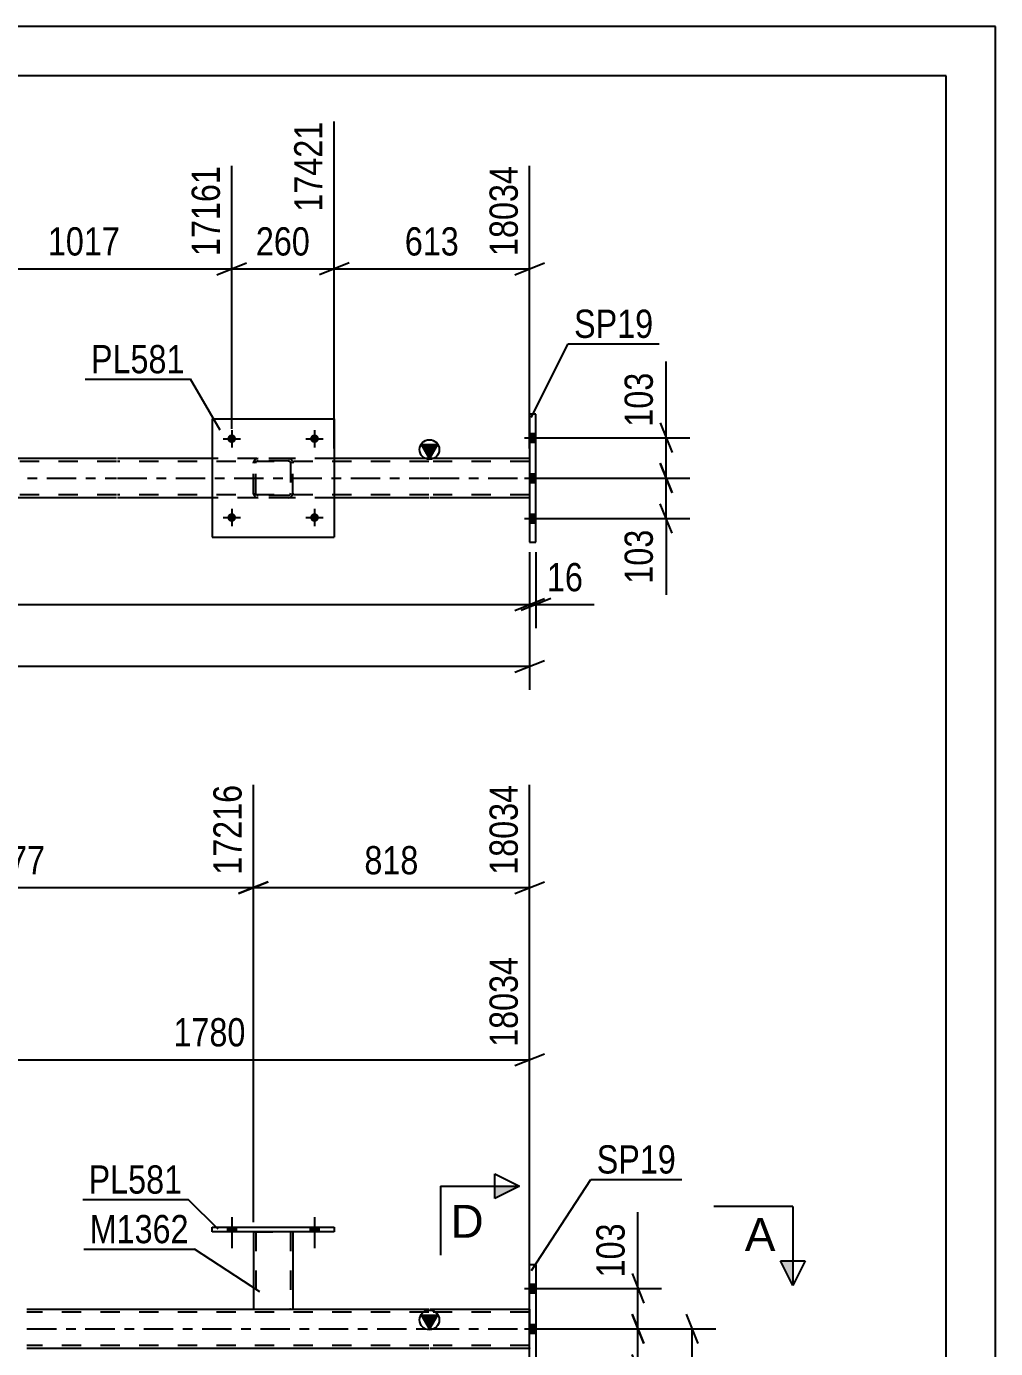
# Model space of a CAD drawing. Header units: millimetres. Extents: x 0 to 841, y 0 to 594.
# Drawn here: x 742.7 to 841, y 459.8 to 594 of the extents above; entities that cross this region are included whole.
import ezdxf

# ---------------------------------------------------------------- set-up
doc = ezdxf.new("R2010")
doc.units = ezdxf.units.MM
doc.linetypes.add('DXK_LINE_DOT2', pattern=[3.9198, 1.9599, -1.9599])
doc.linetypes.add('DXK_LINE_DOT3', pattern=[5.9187, 2.979, -0.9799, 0.9799, -0.9799])
doc.styles.add('Arial', font='ARIAL.TTF', dxfattribs={"height": 0.2})
doc.styles.add('Arial Narrow', font='ARIALN.TTF', dxfattribs={"height": 0.2})

# ---------------------------------------------------------------- blocks, each defined once
blk = doc.blocks.new('Unknown-318885291-1133')
at = {"color": 5, "linetype": 'Continuous'}
for p, q in [((841, 594), (0, 594)), ((841, 0), (841, 594)), ((836, 589), (5, 589)), ((836, 5), (836, 589))]:
    blk.add_line(p, q, dxfattribs=at)
blk = doc.blocks.new('Bolt-318885291-2886 - 2884')
at = {"linetype": 'Continuous'}
for points in [[(763.95, 544.17, -1), (763.07, 544.17, -1)], [(772.35, 544.17, -1), (771.47, 544.17, -1)]]:
    blk.add_hatch(color=1, dxfattribs=at).paths.add_polyline_path(points)
at = {"color": 1, "linetype": 'Continuous'}
for p, q in [((763.51, 545.05), (763.51, 543.29)), ((771.91, 545.05), (771.91, 543.29)), ((762.63, 544.17), (764.39, 544.17)), ((771.03, 544.17), (772.79, 544.17))]:
    blk.add_line(p, q, dxfattribs=at)
blk = doc.blocks.new('Bolt-318885291-2887 - 2884')
at = {"linetype": 'Continuous'}
for points in [[(763.95, 552.17, -1), (763.07, 552.17, -1)], [(772.35, 552.17, -1), (771.47, 552.17, -1)]]:
    blk.add_hatch(color=1, dxfattribs=at).paths.add_polyline_path(points)
at = {"color": 1, "linetype": 'Continuous'}
for p, q in [((763.51, 553.05), (763.51, 551.29)), ((771.91, 553.05), (771.91, 551.29)), ((762.63, 552.17), (764.39, 552.17)), ((771.03, 552.17), (772.79, 552.17))]:
    blk.add_line(p, q, dxfattribs=at)
blk = doc.blocks.new('Part-318885291-2903 - 2884')
at = {"color": 7, "linetype": 'DXK_LINE_DOT2'}
for p, q in [((766, 550.13), (766.19, 550.17)), ((766.19, 550.17), (766, 550.13)), ((769.23, 550.17), (766.19, 550.17)), ((769.23, 550.17), (769.41, 550.13)), ((769.41, 550.13), (769.23, 550.17)), ((765.71, 549.69), (765.74, 549.87)), ((765.74, 549.87), (765.71, 549.69)), ((765.71, 546.65), (765.71, 549.69)), ((765.95, 549.69), (765.96, 549.78)), ((765.95, 546.65), (765.95, 549.69)), ((765.96, 549.78), (766.02, 549.86)), ((766.02, 549.86), (766.09, 549.91)), ((766.09, 549.91), (766.19, 549.93)), ((769.23, 549.93), (766.19, 549.93)), ((769.23, 549.93), (769.32, 549.91)), ((769.32, 549.91), (769.4, 549.86)), ((769.4, 549.86), (769.45, 549.78)), ((769.45, 549.78), (769.47, 549.69)), ((769.47, 549.69), (769.47, 546.65)), ((769.67, 549.87), (769.71, 549.69)), ((769.71, 549.69), (769.67, 549.87)), ((769.71, 546.65), (769.71, 549.69)), ((765.74, 546.46), (765.71, 546.65)), ((765.71, 546.65), (765.74, 546.46)), ((765.96, 546.55), (765.95, 546.65)), ((766.02, 546.48), (765.96, 546.55)), ((766.19, 546.17), (766, 546.2)), ((766, 546.2), (766.19, 546.17)), ((766.09, 546.42), (766.02, 546.48)), ((766.19, 546.41), (766.09, 546.42)), ((769.23, 546.41), (766.19, 546.41)), ((769.23, 546.17), (766.19, 546.17)), ((769.32, 546.42), (769.23, 546.41)), ((769.41, 546.2), (769.23, 546.17)), ((769.23, 546.17), (769.41, 546.2)), ((769.4, 546.48), (769.32, 546.42)), ((769.45, 546.55), (769.4, 546.48)), ((769.47, 546.65), (769.45, 546.55)), ((769.71, 546.65), (769.67, 546.46)), ((769.67, 546.46), (769.71, 546.65))]:
    blk.add_line(p, q, dxfattribs=at)
at = {"color": 7, "linetype": 'DXK_LINE_DOT3'}
blk.add_line((767.71, 548.17), (767.71, 548.17), dxfattribs=at)
at = {"color": 7, "linetype": 'DXK_LINE_DOT2'}
for centre, start, end in [((766.19, 549.69), 112.5, 157.5), ((766.19, 549.69), 112.5, 157.5), ((769.23, 549.69), 22.5, 67.5), ((769.23, 549.69), 22.5, 67.5), ((766.19, 546.65), 202.5, 247.5), ((766.19, 546.65), 202.5, 247.5), ((769.23, 546.65), 292.5, 337.5), ((769.23, 546.65), 292.5, 337.5)]:
    blk.add_arc(centre, 0.48, start, end, dxfattribs=at)
blk = doc.blocks.new('Part-318885291-2908 - 2884')
at = {"color": 2, "linetype": 'Continuous'}
for p, q in [((761.51, 554.17), (761.51, 542.17)), ((761.51, 554.17), (773.91, 554.17)), ((773.91, 554.17), (773.91, 542.17)), ((761.51, 542.17), (773.91, 542.17))]:
    blk.add_line(p, q, dxfattribs=at)
blk = doc.blocks.new('Part-318885291-2996 - 2884')
at = {"color": 2, "linetype": 'Continuous'}
for p, q in [((794.37, 554.67), (793.73, 554.67)), ((793.73, 554.67), (793.73, 541.67)), ((794.37, 541.67), (794.37, 554.67)), ((793.73, 541.67), (794.37, 541.67))]:
    blk.add_line(p, q, dxfattribs=at)
blk = doc.blocks.new('Bolt-318885291-3045 - 2884')
at = {"linetype": 'Continuous'}
for points in [[(794.37, 551.83), (794.37, 552.71), (793.73, 552.71), (793.73, 551.83)], [(794.37, 551.83), (794.37, 552.71), (793.73, 552.71), (793.73, 551.83)], [(794.37, 551.83), (794.37, 552.71), (793.73, 552.71), (793.73, 551.83)], [(794.37, 547.73), (794.37, 548.61), (793.73, 548.61), (793.73, 547.73)], [(794.37, 547.73), (794.37, 548.61), (793.73, 548.61), (793.73, 547.73)], [(794.37, 543.63), (794.37, 544.51), (793.73, 544.51), (793.73, 543.63)], [(794.37, 543.63), (794.37, 544.51), (793.73, 544.51), (793.73, 543.63)], [(794.37, 543.63), (794.37, 544.51), (793.73, 544.51), (793.73, 543.63)]]:
    blk.add_hatch(color=1, dxfattribs=at).paths.add_polyline_path(points)
at = {"color": 1, "linetype": 'Continuous'}
for p, q in [((793.73, 552.71), (794.37, 552.71)), ((793.73, 552.71), (794.37, 552.71)), ((793.73, 552.71), (794.37, 552.71)), ((793.21, 552.27), (796.53, 552.27)), ((793.21, 552.27), (796.53, 552.27)), ((793.21, 552.27), (796.53, 552.27)), ((793.73, 551.83), (794.37, 551.83)), ((793.73, 551.83), (794.37, 551.83)), ((793.73, 551.83), (794.37, 551.83)), ((793.21, 548.17), (796.53, 548.17)), ((793.21, 548.17), (796.53, 548.17)), ((793.73, 548.61), (794.37, 548.61)), ((793.73, 548.61), (794.37, 548.61)), ((793.73, 547.73), (794.37, 547.73)), ((793.73, 547.73), (794.37, 547.73)), ((793.21, 544.07), (796.53, 544.07)), ((793.21, 544.07), (796.53, 544.07)), ((793.21, 544.07), (796.53, 544.07)), ((793.73, 544.51), (794.37, 544.51)), ((793.73, 544.51), (794.37, 544.51)), ((793.73, 544.51), (794.37, 544.51)), ((793.73, 543.63), (794.37, 543.63)), ((793.73, 543.63), (794.37, 543.63)), ((793.73, 543.63), (794.37, 543.63))]:
    blk.add_line(p, q, dxfattribs=at)
blk = doc.blocks.new('Part-318885291-3088 - 2884')
at = {"linetype": 'Continuous'}
blk.add_hatch(color=2, dxfattribs=at).paths.add_polyline_path([(783.57, 550.17), (782.77, 551.57), (784.37, 551.57)])
at = {"color": 2, "linetype": 'Continuous'}
for p, q in [((783.57, 550.17), (782.77, 551.57)), ((782.77, 551.57), (784.37, 551.57)), ((784.37, 551.57), (783.57, 550.17)), ((751.81, 550.17), (733.53, 550.17)), ((761.51, 550.17), (751.91, 550.17)), ((783.51, 550.17), (773.91, 550.17)), ((793.73, 550.17), (783.61, 550.17)), ((751.81, 546.17), (733.53, 546.17)), ((761.51, 546.17), (751.91, 546.17)), ((783.51, 546.17), (773.91, 546.17)), ((793.73, 546.17), (783.61, 546.17))]:
    blk.add_line(p, q, dxfattribs=at)
at = {"color": 7, "linetype": 'DXK_LINE_DOT2'}
for p, q in [((773.91, 550.17), (761.51, 550.17)), ((793.73, 550.17), (793.73, 546.17)), ((751.81, 549.85), (87.78, 549.85)), ((783.51, 549.85), (751.91, 549.85)), ((793.73, 549.85), (783.61, 549.85)), ((751.81, 546.49), (87.78, 546.49)), ((783.51, 546.49), (751.91, 546.49)), ((773.91, 546.17), (761.51, 546.17)), ((793.73, 546.49), (783.61, 546.49))]:
    blk.add_line(p, q, dxfattribs=at)
at = {"color": 7, "linetype": 'DXK_LINE_DOT3'}
for p, q in [((87.78, 548.17), (751.81, 548.17)), ((751.91, 548.17), (783.51, 548.17)), ((783.61, 548.17), (793.73, 548.17))]:
    blk.add_line(p, q, dxfattribs=at)
at = {"color": 2, "linetype": 'Continuous'}
blk.add_circle((783.57, 551.07), 1, dxfattribs=at)
blk = doc.blocks.new('Part-318885291-3930 - 3904')
at = {"linetype": 'Continuous'}
blk.add_hatch(color=2, dxfattribs=at).paths.add_polyline_path([(783.57, 461.85), (782.77, 463.25), (784.37, 463.25)])
at = {"color": 2, "linetype": 'Continuous'}
for p, q in [((742.74, 463.85), (783.51, 463.85)), ((783.57, 461.85), (782.77, 463.25)), ((782.77, 463.25), (784.37, 463.25)), ((784.37, 463.25), (783.57, 461.85)), ((783.61, 463.85), (793.73, 463.85)), ((783.51, 459.85), (742.74, 459.85)), ((793.73, 459.85), (783.61, 459.85))]:
    blk.add_line(p, q, dxfattribs=at)
at = {"color": 7, "linetype": 'DXK_LINE_DOT2'}
for p, q in [((783.51, 463.53), (742.74, 463.53)), ((793.73, 463.53), (783.61, 463.53)), ((793.73, 463.85), (793.73, 459.85)), ((783.51, 460.17), (742.74, 460.17)), ((793.73, 460.17), (783.61, 460.17))]:
    blk.add_line(p, q, dxfattribs=at)
at = {"color": 7, "linetype": 'DXK_LINE_DOT3'}
for p, q in [((742.74, 461.85), (783.51, 461.85)), ((783.61, 461.85), (793.73, 461.85))]:
    blk.add_line(p, q, dxfattribs=at)
at = {"color": 2, "linetype": 'Continuous'}
blk.add_circle((783.57, 462.75), 1, dxfattribs=at)
blk = doc.blocks.new('Bolt-318885291-4165 - 3904')
at = {"linetype": 'Continuous'}
for points in [[(763.07, 471.69), (763.95, 471.69), (763.95, 472.17), (763.07, 472.17)], [(771.47, 471.69), (772.35, 471.69), (772.35, 472.17), (771.47, 472.17)]]:
    blk.add_hatch(color=1, dxfattribs=at).paths.add_polyline_path(points)
at = {"color": 1, "linetype": 'Continuous'}
for p, q in [((763.51, 473.17), (763.51, 470.05)), ((771.91, 473.17), (771.91, 470.05)), ((763.07, 472.17), (763.07, 471.69)), ((763.95, 472.17), (763.95, 471.69)), ((771.47, 472.17), (771.47, 471.69)), ((772.35, 472.17), (772.35, 471.69))]:
    blk.add_line(p, q, dxfattribs=at)
blk = doc.blocks.new('Bolt-318885291-4111 - 3904')
at = {"linetype": 'Continuous'}
for points in [[(794.37, 465.51), (794.37, 466.39), (793.73, 466.39), (793.73, 465.51)], [(794.37, 465.51), (794.37, 466.39), (793.73, 466.39), (793.73, 465.51)], [(794.37, 465.51), (794.37, 466.39), (793.73, 466.39), (793.73, 465.51)], [(794.37, 461.41), (794.37, 462.29), (793.73, 462.29), (793.73, 461.41)], [(794.37, 461.41), (794.37, 462.29), (793.73, 462.29), (793.73, 461.41)], [(794.37, 457.31), (794.37, 458.19), (793.73, 458.19), (793.73, 457.31)], [(794.37, 457.31), (794.37, 458.19), (793.73, 458.19), (793.73, 457.31)], [(794.37, 457.31), (794.37, 458.19), (793.73, 458.19), (793.73, 457.31)]]:
    blk.add_hatch(color=1, dxfattribs=at).paths.add_polyline_path(points)
at = {"color": 1, "linetype": 'Continuous'}
for p, q in [((793.21, 465.95), (796.53, 465.95)), ((793.21, 465.95), (796.53, 465.95)), ((793.21, 465.95), (796.53, 465.95)), ((793.73, 466.39), (794.37, 466.39)), ((793.73, 466.39), (794.37, 466.39)), ((793.73, 466.39), (794.37, 466.39)), ((793.73, 465.51), (794.37, 465.51)), ((793.73, 465.51), (794.37, 465.51)), ((793.73, 465.51), (794.37, 465.51)), ((793.21, 461.85), (796.53, 461.85)), ((793.21, 461.85), (796.53, 461.85)), ((793.73, 462.29), (794.37, 462.29)), ((793.73, 462.29), (794.37, 462.29)), ((793.73, 461.41), (794.37, 461.41)), ((793.73, 461.41), (794.37, 461.41)), ((793.21, 457.75), (796.53, 457.75)), ((793.21, 457.75), (796.53, 457.75)), ((793.21, 457.75), (796.53, 457.75)), ((793.73, 458.19), (794.37, 458.19)), ((793.73, 458.19), (794.37, 458.19)), ((793.73, 458.19), (794.37, 458.19)), ((793.73, 457.31), (794.37, 457.31)), ((793.73, 457.31), (794.37, 457.31)), ((793.73, 457.31), (794.37, 457.31))]:
    blk.add_line(p, q, dxfattribs=at)
blk = doc.blocks.new('Part-318885291-4144 - 3904')
at = {"color": 2, "linetype": 'Continuous'}
for p, q in [((761.51, 472.17), (773.91, 472.17)), ((761.51, 471.69), (761.51, 472.17)), ((773.91, 471.69), (761.51, 471.69)), ((773.91, 472.17), (773.91, 471.69))]:
    blk.add_line(p, q, dxfattribs=at)
blk = doc.blocks.new('Bolt-318885291-4164 - 3904')
at = {"linetype": 'Continuous'}
for points in [[(763.07, 471.69), (763.95, 471.69), (763.95, 472.17), (763.07, 472.17)], [(771.47, 471.69), (772.35, 471.69), (772.35, 472.17), (771.47, 472.17)]]:
    blk.add_hatch(color=1, dxfattribs=at).paths.add_polyline_path(points)
at = {"color": 1, "linetype": 'Continuous'}
for p, q in [((763.51, 473.17), (763.51, 470.05)), ((771.91, 473.17), (771.91, 470.05)), ((763.07, 472.17), (763.07, 471.69)), ((763.95, 472.17), (763.95, 471.69)), ((771.47, 472.17), (771.47, 471.69)), ((772.35, 472.17), (772.35, 471.69))]:
    blk.add_line(p, q, dxfattribs=at)
blk = doc.blocks.new('Part-318885291-4205 - 3904')
at = {"color": 2, "linetype": 'Continuous'}
for p, q in [((794.37, 468.35), (793.73, 468.35)), ((793.73, 455.35), (793.73, 468.35)), ((794.37, 468.35), (794.37, 455.35)), ((794.37, 455.35), (793.73, 455.35))]:
    blk.add_line(p, q, dxfattribs=at)
blk = doc.blocks.new('Part-318885291-4255 - 3904')
at = {"color": 2, "linetype": 'Continuous'}
for p, q in [((765.71, 471.69), (765.71, 463.85)), ((769.71, 471.69), (769.71, 463.85)), ((765.71, 463.85), (769.71, 463.85))]:
    blk.add_line(p, q, dxfattribs=at)
at = {"color": 7, "linetype": 'DXK_LINE_DOT2'}
for p, q in [((765.71, 471.69), (769.71, 471.69)), ((765.71, 471.69), (765.71, 471.69)), ((765.71, 471.69), (765.71, 471.69)), ((765.95, 471.69), (765.95, 463.85)), ((769.47, 471.69), (769.47, 463.85)), ((769.71, 471.69), (769.71, 471.69)), ((769.71, 471.69), (769.71, 471.69)), ((769.45, 463.85), (769.41, 463.85)), ((769.41, 463.85), (769.45, 463.85)), ((769.47, 463.85), (769.45, 463.85)), ((769.45, 463.85), (769.47, 463.85))]:
    blk.add_line(p, q, dxfattribs=at)
blk = doc.blocks.new('StraightDimension-318885291-3141 - 2884')
at = {"color": 7, "linetype": 'Continuous'}
for p, q in [((793.73, 540.67), (793.73, 526.68)), ((87.14, 529.08), (793.73, 529.08)), ((792.23, 528.48), (795.23, 529.68))]:
    blk.add_line(p, q, dxfattribs=at)
blk = doc.blocks.new('StraightDimension-318885291-3754 - 2884')
at = {"color": 7, "linetype": 'Continuous'}
for p, q in [((806.98, 549.67), (808.18, 546.67)), ((796.14, 548.17), (809.98, 548.17)), ((807.58, 544.07), (807.58, 548.17)), ((808.18, 542.57), (806.98, 545.57)), ((796.14, 544.07), (809.98, 544.07)), ((807.58, 544.07), (807.58, 536.33)), ((807.58, 544.07), (807.58, 536.33))]:
    blk.add_line(p, q, dxfattribs=at)
at = {"color": 0}
blk.add_wipeout([(806.83, 543.54), (802.63, 543.54), (802.63, 536.86), (806.83, 536.86)], dxfattribs=at)
at = {"color": 3, "style": 'Arial Narrow'}
blk.add_text('103', height=2.863, rotation=90.0002, dxfattribs=at).set_placement((806.23, 537.46))
blk = doc.blocks.new('StraightDimension-318885291-3764 - 2884')
at = {"color": 7, "linetype": 'Continuous'}
for p, q in [((807.58, 552.27), (807.58, 560)), ((807.58, 552.27), (807.58, 560)), ((806.98, 553.77), (808.18, 550.77)), ((796.14, 552.27), (809.98, 552.27)), ((807.58, 548.17), (807.58, 552.27)), ((808.18, 546.67), (806.98, 549.67)), ((796.14, 548.17), (809.98, 548.17))]:
    blk.add_line(p, q, dxfattribs=at)
at = {"color": 0}
blk.add_wipeout([(806.83, 559.48), (802.63, 559.48), (802.63, 552.79), (806.83, 552.79)], dxfattribs=at)
at = {"color": 3, "style": 'Arial Narrow'}
blk.add_text('103', height=2.863, rotation=90.0002, dxfattribs=at).set_placement((806.23, 553.39))
blk = doc.blocks.new('StraightDimension-318885291-8429 - 2884')
at = {"color": 7, "linetype": 'Continuous'}
for p, q in [((773.91, 551.17), (773.91, 584.35)), ((793.73, 551.17), (793.73, 579.85)), ((775.41, 570.01), (772.41, 568.81)), ((773.91, 569.41), (793.73, 569.41)), ((792.23, 568.81), (795.23, 570.01))]:
    blk.add_line(p, q, dxfattribs=at)
at = {"color": 0}
blk.add_wipeout([(787.16, 570.16), (787.16, 574.36), (780.47, 574.36), (780.47, 570.16)], dxfattribs=at)
at = {"color": 3, "style": 'Arial Narrow'}
blk.add_text('613', height=2.863, dxfattribs=at).set_placement((781.07, 570.76))
at = {"color": 0, "linetype": 'Continuous'}
blk.add_wipeout([(793.13, 580.45), (788.93, 580.45), (788.93, 570.11), (793.13, 570.11)], dxfattribs=at)
at = {"color": 3, "linetype": 'Continuous', "style": 'Arial Narrow'}
blk.add_text('18034', height=2.863, rotation=90.0002, dxfattribs=at).set_placement((792.53, 570.71))
blk = doc.blocks.new('StraightDimension-318885291-8430 - 2884')
at = {"color": 7, "linetype": 'Continuous'}
for p, q in [((773.91, 551.17), (773.91, 584.35)), ((763.51, 553.17), (763.51, 579.85)), ((762.01, 568.81), (765.01, 570.01)), ((763.51, 569.41), (773.91, 569.41)), ((775.41, 570.01), (772.41, 568.81))]:
    blk.add_line(p, q, dxfattribs=at)
at = {"color": 0}
blk.add_wipeout([(772.05, 570.16), (772.05, 574.36), (765.36, 574.36), (765.36, 570.16)], dxfattribs=at)
at = {"color": 3, "style": 'Arial Narrow'}
blk.add_text('260', height=2.863, dxfattribs=at).set_placement((765.96, 570.76))
at = {"color": 0, "linetype": 'Continuous'}
blk.add_wipeout([(773.31, 584.95), (769.11, 584.95), (769.11, 574.61), (773.31, 574.61)], dxfattribs=at)
at = {"color": 3, "linetype": 'Continuous', "style": 'Arial Narrow'}
blk.add_text('17421', height=2.863, rotation=90.0002, dxfattribs=at).set_placement((772.71, 575.21))
blk = doc.blocks.new('StraightDimension-318885291-8431 - 2884')
at = {"color": 7, "linetype": 'Continuous'}
for p, q in [((733.53, 551.17), (733.53, 584.35)), ((763.51, 553.17), (763.51, 579.85)), ((735.03, 570.01), (732.03, 568.81)), ((733.53, 569.41), (763.51, 569.41)), ((762.01, 568.81), (765.01, 570.01))]:
    blk.add_line(p, q, dxfattribs=at)
at = {"color": 0}
blk.add_wipeout([(752.77, 570.16), (752.77, 574.36), (744.26, 574.36), (744.26, 570.16)], dxfattribs=at)
at = {"color": 3, "style": 'Arial Narrow'}
blk.add_text('1017', height=2.863, dxfattribs=at).set_placement((744.86, 570.76))
at = {"color": 0, "linetype": 'Continuous'}
blk.add_wipeout([(762.91, 580.45), (758.71, 580.45), (758.71, 570.11), (762.91, 570.11)], dxfattribs=at)
at = {"color": 3, "linetype": 'Continuous', "style": 'Arial Narrow'}
blk.add_text('17161', height=2.863, rotation=90.0002, dxfattribs=at).set_placement((762.31, 570.71))
blk = doc.blocks.new('StraightDimension-318885291-9219 - 2884')
at = {"color": 7, "linetype": 'Continuous'}
for p, q in [((793.73, 540.67), (793.73, 532.94)), ((794.37, 540.67), (794.37, 532.94)), ((792.23, 534.74), (795.23, 535.94)), ((795.87, 535.94), (792.87, 534.74)), ((793.73, 535.34), (794.37, 535.34)), ((794.37, 535.34), (800.27, 535.34)), ((794.37, 535.34), (800.27, 535.34))]:
    blk.add_line(p, q, dxfattribs=at)
at = {"color": 0}
blk.add_wipeout([(799.75, 536.09), (799.75, 540.29), (794.89, 540.29), (794.89, 536.09)], dxfattribs=at)
at = {"color": 3, "style": 'Arial Narrow'}
blk.add_text('16', height=2.863, dxfattribs=at).set_placement((795.49, 536.69))
blk = doc.blocks.new('StraightDimension-318885291-9220 - 2884')
at = {"color": 7, "linetype": 'Continuous'}
for p, q in [((793.73, 540.67), (793.73, 532.94)), ((87.78, 535.34), (793.73, 535.34)), ((792.23, 534.74), (795.23, 535.94))]:
    blk.add_line(p, q, dxfattribs=at)
blk = doc.blocks.new('StraightDimension-318885291-10244 - 3904')
at = {"color": 7, "linetype": 'Continuous'}
for p, q in [((716.15, 472.69), (716.15, 517.06)), ((765.71, 472.69), (765.71, 517.06)), ((717.65, 507.22), (714.65, 506.02)), ((764.21, 506.02), (767.21, 507.22)), ((716.15, 506.62), (765.71, 506.62))]:
    blk.add_line(p, q, dxfattribs=at)
at = {"color": 0}
blk.add_wipeout([(745.19, 507.37), (745.19, 511.57), (736.67, 511.57), (736.67, 507.37)], dxfattribs=at)
at = {"color": 3, "style": 'Arial Narrow'}
blk.add_text('1277', height=2.863, dxfattribs=at).set_placement((737.27, 507.97))
at = {"color": 0, "linetype": 'Continuous'}
blk.add_wipeout([(765.11, 517.66), (760.91, 517.66), (760.91, 507.32), (765.11, 507.32)], dxfattribs=at)
at = {"color": 3, "linetype": 'Continuous', "style": 'Arial Narrow'}
blk.add_text('17216', height=2.863, rotation=90.0002, dxfattribs=at).set_placement((764.51, 507.92))
blk = doc.blocks.new('StraightDimension-318885291-5162 - 3904')
at = {"color": 7, "linetype": 'Continuous'}
for p, q in [((728.78, 460.85), (728.78, 499.6)), ((793.73, 464.85), (793.73, 499.6)), ((730.28, 489.76), (727.28, 488.56)), ((792.23, 488.56), (795.23, 489.76)), ((728.78, 489.16), (793.73, 489.16))]:
    blk.add_line(p, q, dxfattribs=at)
at = {"color": 0}
blk.add_wipeout([(765.51, 489.91), (765.51, 494.11), (757, 494.11), (757, 489.91)], dxfattribs=at)
at = {"color": 3, "style": 'Arial Narrow'}
blk.add_text('1780', height=2.863, dxfattribs=at).set_placement((757.6, 490.51))
at = {"color": 0, "linetype": 'Continuous'}
blk.add_wipeout([(793.13, 500.2), (788.93, 500.2), (788.93, 489.86), (793.13, 489.86)], dxfattribs=at)
at = {"color": 3, "linetype": 'Continuous', "style": 'Arial Narrow'}
blk.add_text('18034', height=2.863, rotation=90.0002, dxfattribs=at).set_placement((792.53, 490.46))
blk = doc.blocks.new('StraightDimension-318885291-4665 - 3904')
at = {"color": 7, "linetype": 'Continuous'}
for p, q in [((804.12, 463.35), (805.32, 460.35)), ((795.92, 461.85), (807.12, 461.85)), ((804.72, 457.75), (804.72, 461.85)), ((805.32, 456.25), (804.12, 459.25)), ((795.92, 457.75), (807.12, 457.75)), ((804.72, 457.75), (804.72, 450.01)), ((804.72, 457.75), (804.72, 450.01))]:
    blk.add_line(p, q, dxfattribs=at)
at = {"color": 0}
blk.add_wipeout([(803.97, 457.22), (799.77, 457.22), (799.77, 450.54), (803.97, 450.54)], dxfattribs=at)
at = {"color": 3, "style": 'Arial Narrow'}
blk.add_text('103', height=2.863, rotation=90.0002, dxfattribs=at).set_placement((803.37, 451.14))
blk = doc.blocks.new('StraightDimension-318885291-4675 - 3904')
at = {"color": 7, "linetype": 'Continuous'}
for p, q in [((804.72, 465.95), (804.72, 473.68)), ((804.72, 465.95), (804.72, 473.68)), ((804.12, 467.45), (805.32, 464.45)), ((796.06, 465.95), (807.12, 465.95)), ((804.72, 461.85), (804.72, 465.95)), ((805.32, 460.35), (804.12, 463.35)), ((795.92, 461.85), (807.12, 461.85))]:
    blk.add_line(p, q, dxfattribs=at)
at = {"color": 0}
blk.add_wipeout([(803.97, 473.16), (799.77, 473.16), (799.77, 466.47), (803.97, 466.47)], dxfattribs=at)
at = {"color": 3, "style": 'Arial Narrow'}
blk.add_text('103', height=2.863, rotation=90.0002, dxfattribs=at).set_placement((803.37, 467.07))
blk = doc.blocks.new('StraightDimension-318885291-4735 - 3904')
at = {"color": 7, "linetype": 'Continuous'}
for p, q in [((810.83, 460.35), (809.63, 463.35)), ((795.37, 461.85), (812.63, 461.85)), ((810.23, 335.99), (810.23, 461.85)), ((809.63, 337.49), (810.83, 334.49)), ((754.5, 335.99), (812.63, 335.99))]:
    blk.add_line(p, q, dxfattribs=at)
at = {"color": 0}
blk.add_wipeout([(809.48, 403.17), (805.28, 403.17), (805.28, 394.66), (809.48, 394.66)], dxfattribs=at)
at = {"color": 3, "style": 'Arial Narrow'}
blk.add_text('3147', height=2.863, rotation=90.0002, dxfattribs=at).set_placement((808.88, 395.26))
blk = doc.blocks.new('StraightDimension-318885291-10243 - 3904')
at = {"color": 7, "linetype": 'Continuous'}
for p, q in [((765.71, 472.69), (765.71, 517.06)), ((793.73, 464.85), (793.73, 517.06)), ((767.21, 507.22), (764.21, 506.02)), ((792.23, 506.02), (795.23, 507.22)), ((765.71, 506.62), (793.73, 506.62))]:
    blk.add_line(p, q, dxfattribs=at)
at = {"color": 0}
blk.add_wipeout([(783.06, 507.37), (783.06, 511.57), (776.37, 511.57), (776.37, 507.37)], dxfattribs=at)
at = {"color": 3, "style": 'Arial Narrow'}
blk.add_text('818', height=2.863, dxfattribs=at).set_placement((776.97, 507.97))
at = {"color": 0, "linetype": 'Continuous'}
blk.add_wipeout([(793.13, 517.66), (788.93, 517.66), (788.93, 507.32), (793.13, 507.32)], dxfattribs=at)
at = {"color": 3, "linetype": 'Continuous', "style": 'Arial Narrow'}
blk.add_text('18034', height=2.863, rotation=90.0002, dxfattribs=at).set_placement((792.53, 507.92))
blk = doc.blocks.new('Mark-318885291-2904 - 2884')
at = {"color": 0}
blk.add_wipeout([(758.74, 558.81), (758.74, 561.81), (749.23, 561.81), (749.23, 558.81)], dxfattribs=at)
blk.add_wipeout([(758.74, 558.81), (758.74, 561.81), (749.23, 561.81), (749.23, 558.81)], dxfattribs=at)
at = {"color": 30, "linetype": 'Continuous'}
for p in [(748.63, 558.21), (762.34, 553.02)]:
    blk.add_line(p, (759.34, 558.21), dxfattribs=at)
at = {"color": 3, "style": 'Arial Narrow'}
blk.add_text('PL581', height=2.863, dxfattribs=at).set_placement((749.23, 558.81))
blk = doc.blocks.new('Mark-318885291-2992 - 2884')
at = {"color": 0}
blk.add_wipeout([(806.28, 562.4), (806.28, 565.4), (798.24, 565.4), (798.24, 562.4)], dxfattribs=at)
blk.add_wipeout([(806.28, 562.4), (806.28, 565.4), (798.24, 565.4), (798.24, 562.4)], dxfattribs=at)
at = {"color": 30, "linetype": 'Continuous'}
for p, q in [((793.88, 554.33), (797.64, 561.8)), ((797.64, 561.8), (806.88, 561.8))]:
    blk.add_line(p, q, dxfattribs=at)
at = {"color": 3, "style": 'Arial Narrow'}
blk.add_text('SP19', height=2.863, dxfattribs=at).set_placement((798.24, 562.4))
blk = doc.blocks.new('Mark-318885291-4140 - 3904')
at = {"color": 0}
blk.add_wipeout([(758.49, 475.57), (758.49, 478.57), (748.99, 478.57), (748.99, 475.57)], dxfattribs=at)
blk.add_wipeout([(758.49, 475.57), (758.49, 478.57), (748.99, 478.57), (748.99, 475.57)], dxfattribs=at)
at = {"color": 30, "linetype": 'Continuous'}
for p in [(748.39, 474.97), (762.15, 471.95)]:
    blk.add_line(p, (759.09, 474.97), dxfattribs=at)
at = {"color": 3, "style": 'Arial Narrow'}
blk.add_text('PL581', height=2.863, dxfattribs=at).set_placement((748.99, 475.57))
blk = doc.blocks.new('Mark-318885291-4201 - 3904')
at = {"color": 0}
blk.add_wipeout([(808.58, 477.61), (808.58, 480.61), (800.54, 480.61), (800.54, 477.61)], dxfattribs=at)
blk.add_wipeout([(808.58, 477.61), (808.58, 480.61), (800.54, 480.61), (800.54, 477.61)], dxfattribs=at)
at = {"color": 30, "linetype": 'Continuous'}
for p, q in [((793.91, 467.77), (799.94, 477.01)), ((799.94, 477.01), (809.18, 477.01))]:
    blk.add_line(p, q, dxfattribs=at)
at = {"color": 3, "style": 'Arial Narrow'}
blk.add_text('SP19', height=2.863, dxfattribs=at).set_placement((800.54, 477.61))
blk = doc.blocks.new('Mark-318885291-4251 - 3904')
at = {"color": 0}
blk.add_wipeout([(759.15, 470.54), (759.15, 473.54), (749.1, 473.54), (749.1, 470.54)], dxfattribs=at)
blk.add_wipeout([(759.15, 470.54), (759.15, 473.54), (749.1, 473.54), (749.1, 470.54)], dxfattribs=at)
at = {"color": 30, "linetype": 'Continuous'}
for p in [(748.5, 469.94), (766.36, 465.6)]:
    blk.add_line(p, (759.75, 469.94), dxfattribs=at)
at = {"color": 3, "style": 'Arial Narrow'}
blk.add_text('M1362', height=2.863, dxfattribs=at).set_placement((749.1, 470.54))
blk = doc.blocks.new('SectionMark-318885291-5674 - 3904')
at = {"linetype": 'Continuous'}
blk.add_hatch(color=6, dxfattribs=at).paths.add_polyline_path([(819.17, 468.75), (820.42, 468.75), (820.42, 466.25)])
at = {"color": 6, "linetype": 'Continuous'}
for p, q in [((820.42, 474.25), (812.42, 474.25)), ((820.42, 474.25), (820.42, 466.25)), ((819.17, 468.75), (821.67, 468.75)), ((820.42, 466.25), (819.17, 468.75)), ((821.67, 468.75), (820.42, 466.25))]:
    blk.add_line(p, q, dxfattribs=at)
at = {"color": 0, "linetype": 'Continuous'}
blk.add_wipeout([(818.67, 469.75), (818.67, 473.25), (815.56, 473.25), (815.56, 469.75)], dxfattribs=at)
at = {"color": 3, "linetype": 'Continuous', "style": 'Arial'}
blk.add_text('A', height=3.34, dxfattribs=at).set_placement((815.56, 469.75))
blk = doc.blocks.new('SectionMark-318885291-5684 - 3904')
at = {"linetype": 'Continuous'}
for points in [[(790.2, 475.09), (790.2, 476.34), (792.7, 476.34)], [(790.2, 448.81), (790.2, 450.06), (792.7, 448.81)]]:
    blk.add_hatch(color=6, dxfattribs=at).paths.add_polyline_path(points)
at = {"color": 6, "linetype": 'Continuous'}
for p, q in [((790.2, 475.09), (790.2, 477.59)), ((790.2, 477.59), (792.7, 476.34)), ((784.7, 476.34), (784.7, 469.34)), ((784.7, 476.34), (792.7, 476.34)), ((792.7, 476.34), (790.2, 475.09)), ((784.7, 448.81), (784.7, 455.81)), ((792.7, 448.81), (790.2, 450.06)), ((790.2, 450.06), (790.2, 447.56)), ((784.7, 448.81), (792.7, 448.81)), ((792.7, 448.81), (790.2, 447.56))]:
    blk.add_line(p, q, dxfattribs=at)
at = {"color": 0, "linetype": 'Continuous'}
for points in [[(789.07, 471.09), (789.07, 474.59), (785.7, 474.59), (785.7, 471.09)], [(789.07, 450.56), (789.07, 454.06), (785.7, 454.06), (785.7, 450.56)]]:
    blk.add_wipeout(points, dxfattribs=at)
at = {"color": 3, "linetype": 'Continuous', "style": 'Arial'}
for p in [(785.7, 471.09), (785.7, 450.56)]:
    blk.add_text('D', height=3.34, dxfattribs=at).set_placement(p)

msp = doc.modelspace()

# ---------------------------------------------------------------- block references
for name in ['Unknown-318885291-1133', 'Part-318885291-2908 - 2884', 'Part-318885291-2996 - 2884', 'Bolt-318885291-2887 - 2884', 'Bolt-318885291-3045 - 2884', 'Part-318885291-3088 - 2884', 'Part-318885291-2903 - 2884', 'Bolt-318885291-2886 - 2884', 'Bolt-318885291-4165 - 3904', 'Bolt-318885291-4164 - 3904', 'Part-318885291-4144 - 3904', 'Part-318885291-4255 - 3904', 'Part-318885291-4205 - 3904', 'Bolt-318885291-4111 - 3904', 'Part-318885291-3930 - 3904']:
    msp.add_blockref(name, (0, 0))

# ---------------------------------------------------------------- next in the draw order: block references
for name in ['StraightDimension-318885291-8429 - 2884', 'StraightDimension-318885291-3754 - 2884', 'StraightDimension-318885291-3141 - 2884', 'StraightDimension-318885291-10244 - 3904', 'StraightDimension-318885291-4665 - 3904']:
    msp.add_blockref(name, (0, 0))

# ---------------------------------------------------------------- next in the draw order: block references
for name in ['StraightDimension-318885291-8430 - 2884', 'StraightDimension-318885291-3764 - 2884', 'StraightDimension-318885291-9219 - 2884', 'StraightDimension-318885291-5162 - 3904', 'StraightDimension-318885291-4675 - 3904']:
    msp.add_blockref(name, (0, 0))

# ---------------------------------------------------------------- next in the draw order: block references
for name in ['StraightDimension-318885291-8431 - 2884', 'Mark-318885291-2992 - 2884', 'StraightDimension-318885291-9220 - 2884', 'StraightDimension-318885291-10243 - 3904', 'Mark-318885291-4140 - 3904', 'StraightDimension-318885291-4735 - 3904']:
    msp.add_blockref(name, (0, 0))

# ---------------------------------------------------------------- next in the draw order: block references
for name in ['Mark-318885291-2904 - 2884', 'Mark-318885291-4201 - 3904', 'Mark-318885291-4251 - 3904']:
    msp.add_blockref(name, (0, 0))

# ---------------------------------------------------------------- next in the draw order: block references
msp.add_blockref('SectionMark-318885291-5674 - 3904', (0, 0))

# ---------------------------------------------------------------- next in the draw order: block references
msp.add_blockref('SectionMark-318885291-5684 - 3904', (0, 0))

doc.saveas('drawing.dxf')
